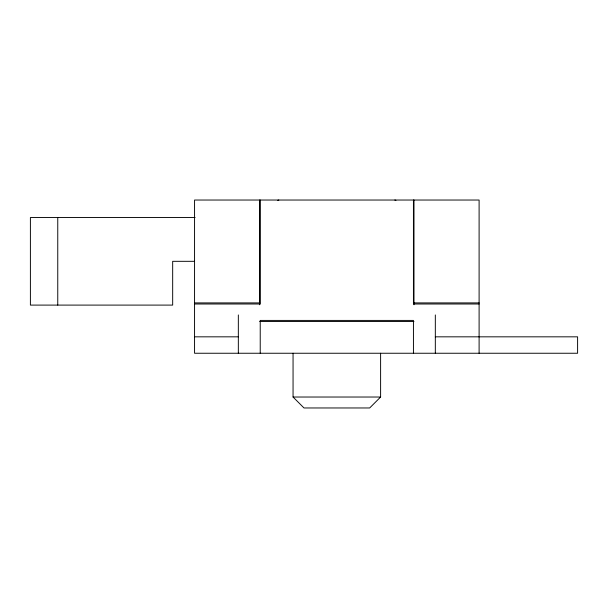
<?xml version="1.0" encoding="UTF-8"?>
<svg xmlns="http://www.w3.org/2000/svg" width="608" height="608" viewBox="0 0 608 608"><rect width="100%" height="100%" fill="white"/><g stroke="black" fill="none" stroke-linecap="round" stroke-linejoin="round"><path stroke-width="0.91" d="M380.608 353.248L380.608 397.024L369.664 407.968L304 407.968L293.056 397.024L293.056 353.248M277.734 200.328L278.829 200.032M195.115 217.542L30.4 217.542L30.4 305.094L172.672 305.094L172.672 261.318L194.56 261.318M194.56 302.906L259.677 302.906M413.987 302.906L479.104 302.906M194.56 304L260.224 304L260.224 200.032M479.104 304L413.44 304L413.44 200.032M259.677 321.51L413.987 321.51M194.56 336.832L238.336 336.832M435.328 336.832L577.6 336.832L577.6 353.248L194.56 353.248L194.56 200.032L479.104 200.032L479.104 353.248M293.056 397.024L380.608 397.024M394.835 200.032L395.93 200.328M435.328 314.944L435.328 353.248M413.987 200.032L413.987 304.768M413.44 353.248L413.44 320.416L260.224 320.416L260.224 353.248M259.677 200.032L259.677 304.768M238.336 314.944L238.336 353.248M57.76 217.542L57.76 305.094"/></g></svg>
